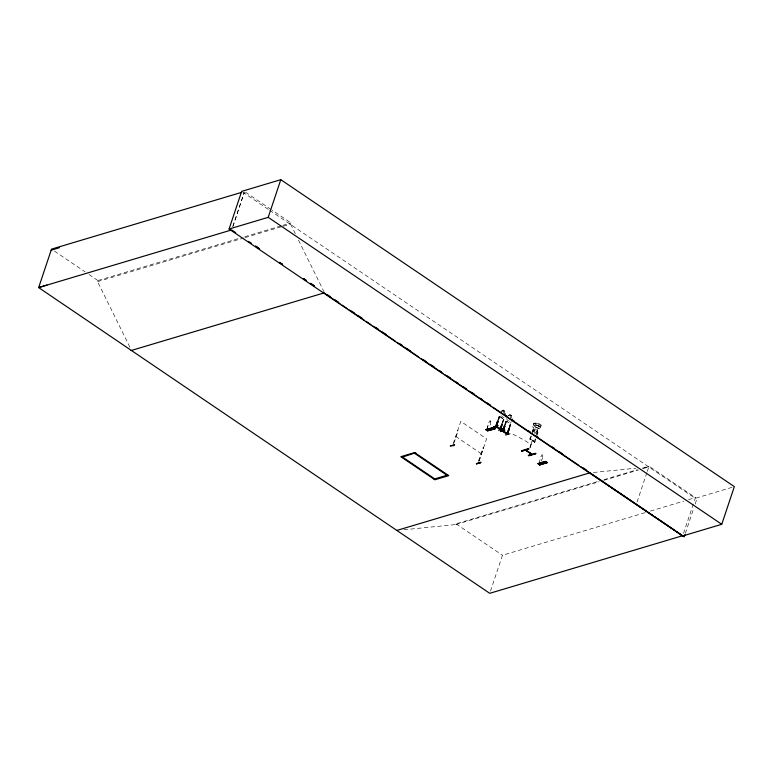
<?xml version="1.0" encoding="UTF-8"?>
<svg xmlns="http://www.w3.org/2000/svg" width="773" height="773" viewBox="0 0 773 773"><rect width="100%" height="100%" fill="white"/><g stroke="black" fill="none" stroke-linecap="round" stroke-linejoin="round"><path stroke-width="0.58" stroke-dasharray="3.87 2.9" d="M540.81 425.092L540.81 426.078L538.791 426.116L540.424 427.45L538.907 428.474L536.104 427.585L533.631 425.759L533.389 423.459L535.824 422.899L539.042 423.691L541.235 425.111L541.158 426.223M503.899 413.594L503.542 410.85L502.324 412.521M510.75 418.232L510.431 415.468M534.501 433.112L534.616 430.764L535.844 429.092L536.201 431.836L535.022 433.469M533.032 429.691L533.428 429.778M532.22 440.658L529.901 447.48L530.877 444.504A143.643 106.887 72.5 0 0 512.199 433.943M539.023 426.136L541.206 426.213M539.158 426.194L540.52 427.488M490.855 421.575L490.304 423.121A1.478 1.111 74 0 1 489.869 425.247L489.135 427.121M541.226 461.172L541.96 459.288A1.478 1.121 73.4 0 0 542.395 457.162L542.907 455.239L541.854 454.93M539.042 463.259L540.501 458.244A1.478 1.121 73.4 0 1 541.322 456.437L542.144 454.727M486.961 429.208L488.362 424.213A1.478 1.111 74 0 1 489.241 422.387L490.063 420.676L490.797 421.585M487.019 429.189L488.362 424.213M129.912 347.203L97.572 281.662L97.939 280.56L238.925 238.451M232.779 226.547L244.123 192.632M232.934 226.499L244.297 192.554M295.334 233.688L290.561 224.015L290.928 222.924L272.164 210.217M453.104 443.982L460.785 421.391L486.565 438.832L479.028 461.384M453.906 443.161L458.157 430.832L457.577 430.58L458.157 430.832M403.95 529.766L455.799 524.558L456.041 523.852L599.336 481.048M478.448 461.133L483.077 447.693L483.502 447.992L483.077 447.693M478.883 461.423L483.357 448.031M497.918 420.048L499.716 414.676M498.063 420.01L499.86 414.628M498.353 420.348L500.15 414.966M498.498 420.309L500.295 414.927M502.208 422.957L504.015 417.584M502.353 422.918L504.151 417.536M502.643 423.256L504.595 417.835M504.759 424.686L506.566 419.304M504.904 424.648L506.702 419.266M505.194 424.986L507.001 419.604M505.339 424.937L507.146 419.555M509.059 427.595L510.856 422.213M509.204 427.556L511.001 422.174M509.494 427.894L511.291 422.512M509.639 427.846L511.436 422.464M534.51 441.373L534.858 442.291L529.93 439.093L530.983 435.962M532.191 432.03L533.032 429.624L535.447 428.329L537.08 429.44L537.902 432.919L537.428 432.445M530.693 438.784C529.437 437.711 531.698 439.992 529.94 439.141L531.128 435.914M532.529 431.73L533.225 429.643M533.573 429.817L530.278 439.373L530.607 438.88M533.235 432.03L535.447 428.329M530.288 447.625L532.326 440.707M536.404 434.175L537.08 429.44M535.274 438.861L534.23 442.001L535.418 438.822M536.675 434.677L537.525 432.551L536.82 434.639M534.993 441.692L534.781 442.214M534.713 442.33L535.863 439.122M537.051 435.325L537.96 432.841M490.488 591.074L502.469 555.265L645.764 512.47M542.453 457.152L542.907 455.79M637.058 501.986L646.904 472.574M647.281 471.443L649.03 466.206L695.458 497.628L693.71 502.856M683.487 533.409L693.323 503.996M685.332 533.438L693.661 508.537M695.178 504.015L696.695 499.484M537.322 432.436L537.815 432.89L537.042 429.45M539.148 426.107L537.293 425.392L533.65 425.45L532.694 426.754L533.66 428.242M535.989 423.16L533.834 423.652L534.056 425.749L533.206 426.899L534.017 428.194M501.542 411.99L503.146 410.086L504.788 411.197L505.552 414.686M536.22 427.546L538.984 428.271M538.974 428.464L540.424 427.633M500.788 411.439L503.146 410.086M508.344 415.594L509.996 414.724L511.639 415.826L512.402 419.324M507.629 416.077L510.006 414.801M506.788 418.406L507.552 421.903L509.233 422.995L511.649 421.7M244.703 236.731L281.681 225.687M282.841 225.339L290.928 222.924M97.572 281.662L243.988 237.929M245.147 237.582L282.039 226.566M283.189 226.218L290.561 224.015M504.701 414.135L504.788 411.197M500.711 417.265L502.382 418.28L504.711 417.024L502.344 418.377L500.711 417.265L499.938 413.768M509.958 414.811L511.591 415.874L511.552 418.773M507.552 421.903L509.194 423.005M534.452 441.538L530.549 439.035L534.848 441.75M603.964 479.666L637.474 469.655M642.092 468.274L649.03 466.206M455.799 524.558L599.104 481.753M603.723 480.371L638.392 470.023M643.02 468.641L648.798 466.911L641.725 467.626M650.383 511.088L683.902 501.078M688.521 499.696L695.458 497.628M732.05 487.338L695.217 498.334L269.342 210.101M536.259 424.947L534.336 423.169L536.22 424.986M536.162 424.937L539.061 426.232L534.008 425.759M593.413 472.477L635.831 468.216M534.056 425.72L536.346 427.43M530.21 438.465L529.959 439.132M530.027 439.016L530.568 439.364M534.317 441.924L534.443 441.499M535.979 423.16L540.8 425.121M245.485 192.168L271.168 209.551M242.654 192.042L268.357 209.435M503.107 410.096L504.74 411.236M501.513 415.913L502.566 416.628M508.354 420.551L509.417 421.266M455.751 436.445L481.531 453.896M54.477 251.148L85.098 271.874M89.05 274.55L97.939 280.56M456.041 523.852L502.469 555.265M490.575 420.889L490.797 421.401M298.513 240.132L323.964 291.711"/><path stroke-width="1.16" d="M495.706 426.503L497.696 421.082M509.136 428.967L507.388 434.378L502.556 431.112L503.339 430.803M502.73 430.59L503.271 430.919M507.726 433.769C505.155 434.349 509.107 431.063 508.702 428.667M525.234 450.07L531.979 454.35L525.65 449.944M521.417 450.843L528.394 448.611L528.896 449.036L521.949 451.2L521.485 450.794M535.428 453.345L528.326 455.51L535.815 453.674L535.274 453.336M229.069 229.03L241.669 191.375L280.792 179.684L734.35 486.642L721.75 524.297L682.617 535.989L229.069 229.03L268.202 217.339L721.75 524.297M268.202 217.339L280.792 179.684M415.729 452.736L401.747 457.336M450.582 445.886L454.63 444.9L450.244 445.992M480.806 462.641L476.622 463.897L476.458 463.404M480.642 462.186L476.439 463.723M493.705 427.073L497.957 425.517L493.812 426.754M495.764 426.551L497.551 421.13M497.996 421.42L496.208 426.831L498.131 421.382M496.343 426.252C495.232 425.633 497.31 426.165 496.121 426.773M498.537 430.339L502.74 429.044M500.324 428.793L500.083 429.459L501.851 424.039M500.083 429.459L501.996 423.991M500.411 429.682L500.875 429.141L500.682 429.701L495.851 426.435L500.537 429.749L502.431 424.29M500.653 431.392L504.808 430.155L500.315 431.498M502.788 428.793L502.952 429.286M502.634 431.179L504.402 425.759M502.788 431.092L504.547 425.72M503.242 431.411L503.184 430.899M504.837 426.058L502.962 431.411M503.223 431.382L504.982 426.02M505.387 434.977L509.803 433.885M507.136 434.03L508.847 428.629M507.301 434.339L507.446 433.769L503.223 431.083L507.127 433.585M509.281 428.928L507.532 434.339L502.75 431.102M682.617 535.989L676.8 531.66M684.955 534.568L684.202 536.829L604.824 482.98M521.901 451.046L528.79 448.862M500.546 431.605L504.672 430.387M531.988 454.292L525.592 450.012M493.734 427.633L485.888 429.633L487.734 430.899L495.319 428.725L493.647 427.392L494.044 427.846L486.372 429.865M487.657 430.667C491.667 428.735 503.59 426.058 487.377 430.667L495.28 428.706M539.834 464.95L537.979 463.684L545.651 461.384L547.323 462.708L539.786 464.931M545.786 461.655L538.501 464.051M539.602 464.805L539.805 464.95M539.438 464.583L547.091 462.573M547.071 462.534L539.506 464.737M530.423 454.775L528.481 455.519M528.867 455.848L535.815 453.674M51.144 250.239L59.473 247.689M46.979 285.034L38.65 287.585L51.511 249.138L241.031 192.535M396.887 530.471L38.65 287.585L231.639 229.939L235.63 232.644M131.052 350.556L324.496 292.783M493.676 426.996L497.793 425.749M433.972 479.144L447.799 475.009M546.009 461.829L538.153 463.626M545.951 461.684L538.134 463.694M539.264 464.563L546.936 462.264M590.33 472.699L396.82 530.433L489.734 593.316L682.723 535.679M476.419 463.694L480.796 462.679M486.101 429.788L493.966 427.604M493.957 427.691L486.043 429.633L486.449 430.02M496.034 425.884L495.995 426.483M500.643 429.16L496.372 426.445L500.856 429.112M248.616 241.427L251.611 243.456M255.602 246.162L259.593 248.858M282.56 264.405L279.565 262.376L282.628 264.385M303.528 278.589L306.523 280.618L303.557 278.58M327.491 294.813L330.486 296.842M334.487 299.547L338.487 302.253M351.473 311.046L354.469 313.075M358.469 315.78L362.469 318.486M375.456 327.279L378.461 329.308M382.451 332.013L386.452 334.719M399.448 343.512L402.443 345.541M406.443 348.246L410.434 350.952M423.43 359.745L426.425 361.774M430.426 364.479L434.426 367.185M439.422 370.567L441.422 371.919M447.412 375.978L450.417 378.007M456.408 382.065L458.408 383.418M463.404 386.8L466.399 388.829M471.404 392.211L474.4 394.24M480.391 398.298L482.391 399.651M487.386 403.033L490.391 405.062M504.383 414.531L506.383 415.884M511.378 419.266L514.374 421.295M528.365 430.764L530.365 432.117M535.36 435.499L538.356 437.528M552.347 446.997L554.347 448.35M559.343 451.732L562.348 453.761M583.335 467.965L586.33 469.994M325.037 293.595L340.033 303.741M342.024 305.093L347.029 308.475M349.019 309.828L364.015 319.974M366.016 321.326L371.011 324.708M373.011 326.061L394.993 340.941M396.993 342.294L418.976 357.174M420.976 358.527L442.968 373.407M444.968 374.76L466.95 389.64M468.95 390.993L490.932 405.873M492.932 407.226L578.88 465.394M580.881 466.747L646.18 510.943M648.151 512.277L653.088 515.62M655.069 516.953L674.819 530.326M544.878 461.616L546.492 462.708M544.366 461.761L545.98 462.853M543.612 461.993L545.226 463.085M542.936 462.196L544.55 463.288M542.173 462.418L543.786 463.51M538.916 463.394L540.52 464.486M414.763 453.442L446.987 475.25M402.549 457.094L434.774 478.902M255.718 246.123L258.713 248.152M589.876 472.834L602.834 481.627M452.572 445.683L453.123 445.895M492.874 427.614L494.478 428.715M492.362 427.769L493.957 428.86M491.589 427.981L493.193 429.083M490.913 428.184L492.507 429.276M490.14 428.406L491.734 429.498M486.835 429.344L488.43 430.445M414.637 452.572L400.81 456.698L434.909 479.782L448.736 475.646L414.637 452.572M314.505 286.029L310.514 283.324L314.524 286.02"/></g></svg>
